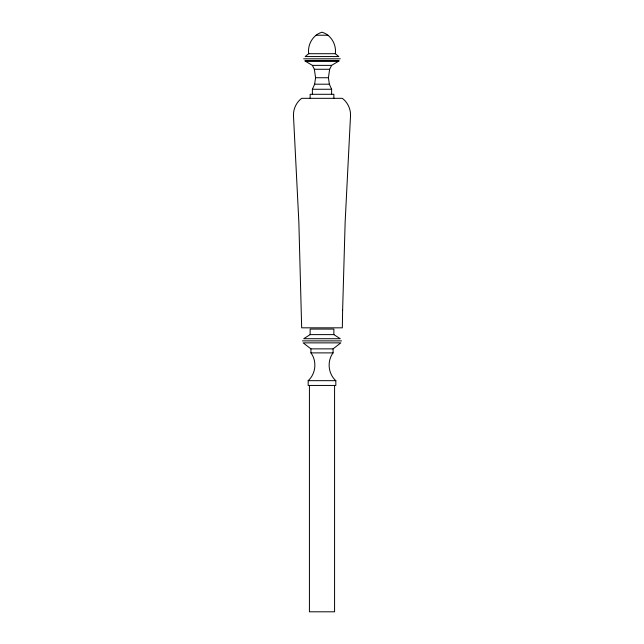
<?xml version="1.0" encoding="UTF-8"?>
<svg xmlns="http://www.w3.org/2000/svg" width="644" height="644" viewBox="0 0 644 644"><rect width="100%" height="100%" fill="white"/><g stroke="black" fill="none" stroke-linecap="round" stroke-linejoin="round"><path stroke-width="0.97" d="M335.299 53.702C336.619 44.581 331.056 34.832 322 32.2C312.944 34.832 307.381 44.581 308.701 53.702L305.184 56.559L338.816 56.559L335.299 53.702L308.701 53.702M331.612 94.298L331.612 89.266L329.374 84.203L328.416 77.739L329.648 69.278L331.612 65.374L338.816 61.091L305.184 61.091L312.388 65.374L331.612 65.374M312.388 94.298L312.388 89.266L314.626 84.203L315.584 77.739L314.353 69.278L312.388 65.374M333.069 348.863L333.069 352.888C326.894 361.163 328.142 373.77 335.83 380.668L335.83 385.45L308.17 385.45L308.17 380.668C315.858 373.77 317.106 361.163 310.931 352.888L310.931 348.863L303.179 342.866L340.821 342.866L333.069 348.863L310.931 348.863M310.134 334.614L303.727 338.712L340.274 338.712L333.866 334.614L310.134 334.614L310.134 329.084L333.866 329.084L333.866 334.614M316.003 35.227L327.997 35.227M303.678 58.821L340.322 58.821M304.765 60.858L339.235 60.858M314.353 69.278L329.648 69.278M315.584 77.739L328.416 77.739M314.626 84.203L329.374 84.203M312.388 89.266L331.612 89.266M302.463 340.877L341.537 340.877M310.931 352.888L333.069 352.888M308.17 380.668L335.83 380.668M334.574 385.45L334.574 611.8L309.426 611.8L309.426 385.45M333.866 98.323L333.866 94.298L310.134 94.298L310.134 98.323M342.624 310.183L342.326 327.828L301.674 327.828L298.848 221.979L293.503 116.226C293.036 109.383 296.2 102.452 301.674 98.323L342.326 98.323C347.8 102.452 350.964 109.383 350.497 116.226L345.152 221.979L342.624 310.183"/></g></svg>
